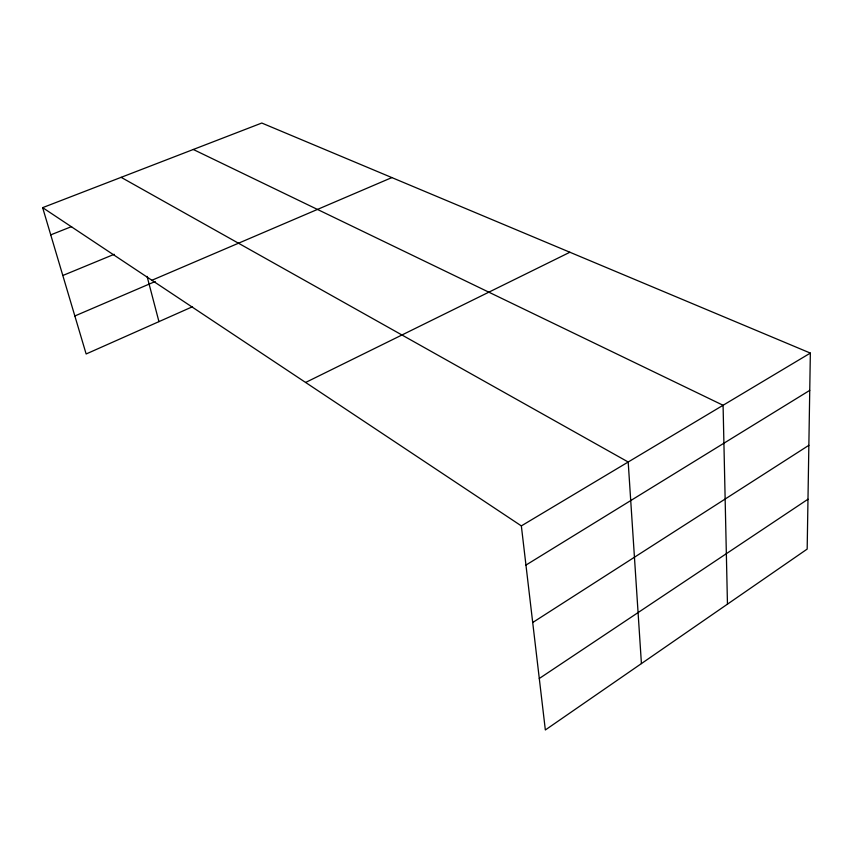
<?xml version="1.0" encoding="UTF-8"?>
<svg xmlns="http://www.w3.org/2000/svg" width="853" height="853" viewBox="0 0 853 853"><rect width="100%" height="100%" fill="white"/><g stroke="black" fill="none" stroke-linecap="round" stroke-linejoin="round"><path stroke-width="1.28" d="M810.35 353.089L807.173 549.087L545.344 729.965L521.343 525.896L42.65 207.642L261.796 123.035L810.35 353.089L521.343 525.896M539.288 678.498L807.983 499.218M532.709 622.509L808.857 445.319M525.949 565.081L809.742 390.375M305.609 382.464L569.889 252.243M192.522 306.717L86.142 353.974L42.65 207.642M74.851 315.973L155.225 281.501M151.898 280.274L391.868 177.584M62.823 275.498L114.195 254.301M50.743 234.863L71.631 226.578M193.29 149.478L723.077 405.271L727.46 604.159M121.137 177.339L628.192 462.006L641.424 663.591M147.089 276.393L158.946 321.634"/></g></svg>
